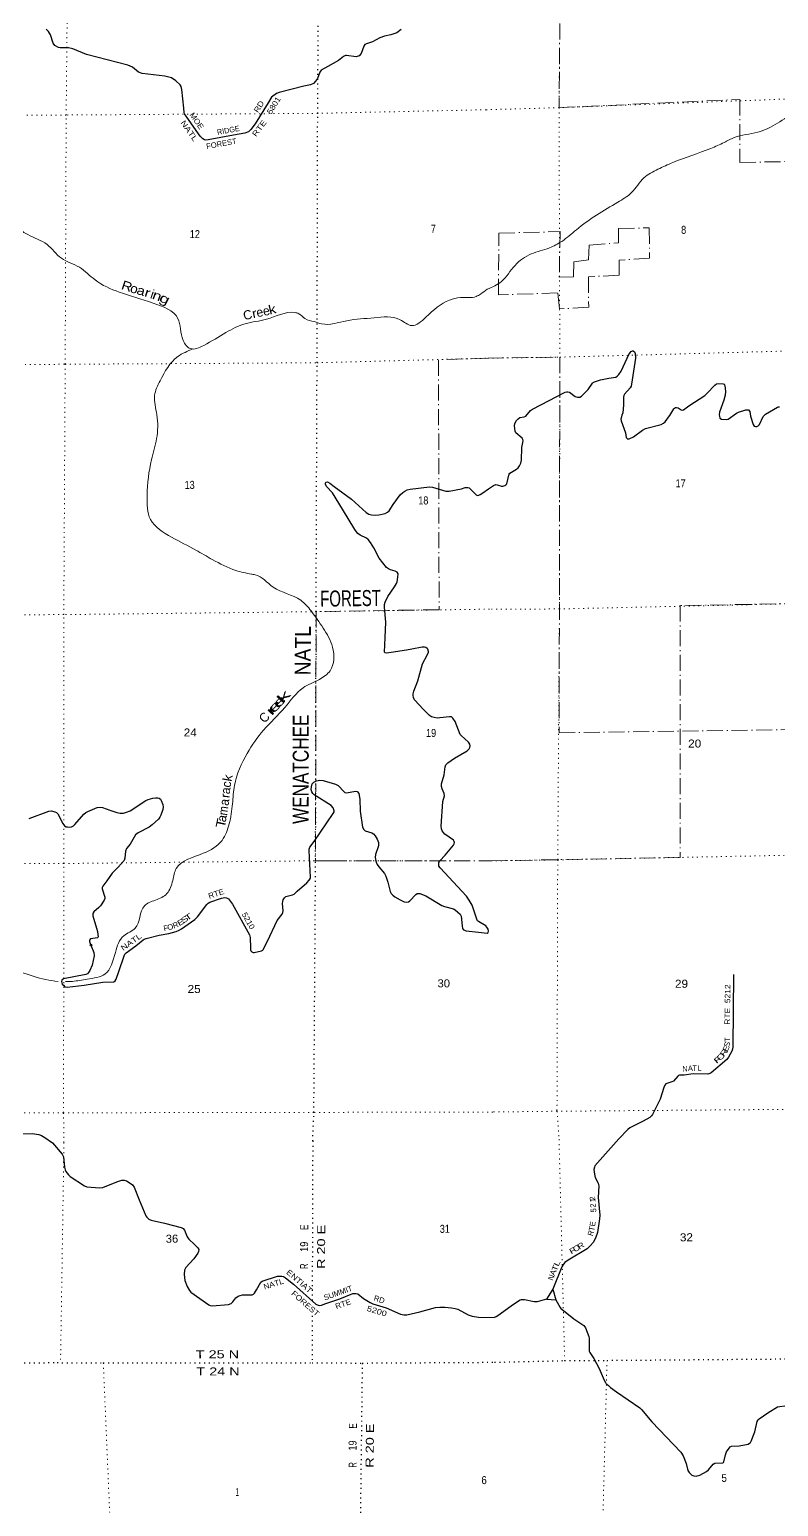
# Model space of a CAD drawing. Header units: feet. Extents: x -3 to 248627, y 0 to 184934.
# Drawn here: x 144936 to 161321, y 38384 to 70674 of the extents above; entities that cross this region are included whole.
import ezdxf
from ezdxf.enums import TextEntityAlignment as Align

# ---------------------------------------------------------------- set-up
doc = ezdxf.new("R2010")
doc.units = ezdxf.units.FT
doc.header["$LTSCALE"] = 70
doc.header["$PDMODE"] = 32
doc.header["$PDSIZE"] = 35
doc.linetypes.add('DOT_DASHED', pattern=[7.7, 5, -1.2, 0.3, -1.2])
doc.linetypes.add('DOTTED', pattern=[1.5, 0.3, -1.2])
for name, color, linetype, lineweight in [('29', 7, 'Continuous', 25), ('30', 7, 'Continuous', 35), ('39', 7, 'Continuous', 13), ('44', 7, 'DOT_DASHED', 13), ('6', 7, 'DOTTED', 25), ('7', 7, 'DOTTED', 13)]:
    doc.layers.add(name, color=color, linetype=linetype, lineweight=lineweight)
doc.layers.add('41', color=7, linetype='Continuous')

msp = doc.modelspace()

# ---------------------------------------------------------------- linework, layer by layer
at = {"layer": '29'}
msp.add_line((156387.94, 43131.94), (156451.05, 42902.49), dxfattribs=at)
for points in [[(153068.5, 70674.42), (152968.23, 70605.33), (152838.32, 70560.33), (152704.66, 70531.48), (152600.29, 70492.48), (152438.14, 70404.38), (152309.31, 70362.69), (152272.41, 70346.86), (152248, 70312.31), (152189.56, 70151.63), (152145.9, 70098.95), (152083.42, 70077.48), (151871.79, 70109.5), (151845.44, 70109.5), (151807.64, 70086.1), (151697.45, 69995.87), (151465.22, 69863.7), (151318.31, 69787.74), (151284.98, 69739.45), (151234.6, 69602.87), (151191.8, 69542.46), (151148.34, 69492.5), (151086.37, 69463.34), (150938.32, 69438.67), (150395.83, 69294.55), (150342.26, 69272.71), (150310.22, 69255.05), (150257.92, 69219.96), (150232.42, 69194.33), (150159.78, 69072.45), (149874.62, 68614.76), (149779.08, 68487.51), (149743.93, 68449.79), (149726.37, 68434.76), (149650.17, 68410.2), (149402.2, 68362.47), (148842.29, 68259.12), (148792.39, 68254.61), (148761.72, 68260.7), (148724.82, 68281.8), (148666.67, 68345.91), (148330.35, 68829.02), (148318.93, 68862.02), (148314.73, 68951.67), (148267.99, 69363.82), (148250.4, 69431.69), (148229.32, 69463.34), (148134.64, 69551.03), (148039.55, 69621.58), (147895.11, 69652.03), (147401.72, 69711.26), (147321.78, 69741.66), (147188.2, 69848.47), (147085.44, 69898.51), (146179.74, 70125.95), (145883.58, 70249.28), (145786.47, 70277.52), (145604.21, 70275.66), (145572.58, 70280.93), (145492.83, 70328.38), (145451.34, 70375.88), (145393.57, 70555.72), (145351.18, 70629.07), (145303.74, 70681.81)], [(157607.69, 63052.18), (157760.89, 63070.56), (157792.81, 63092.85), (157829.43, 63128.59), (157880.54, 63203.84), (158055.2, 63582.42), (158100.93, 63637.66), (158124.66, 63648.21), (158143.17, 63647.22), (158172.1, 63627.11), (158187.92, 63590.18), (158192.14, 63488.89), (158106.21, 62920.21), (158095.66, 62879.32), (158075.05, 62841.6), (157955.96, 62699.96), (157940.14, 62676.22), (157929.58, 62639.9), (157928.5, 62459.17), (157913.78, 62292.45), (157897.49, 62244.13), (157876.88, 62179.03), (157874.24, 62155.29), (157882.09, 62117.53), (157973.72, 61859.07), (157990.23, 61756.99), (158008.68, 61730.62), (158012.51, 61728.79), (158027.13, 61722.7), (158050.86, 61722.7), (158146.76, 61767.78), (158348.68, 61917.62), (158414.62, 61949.55), (158754.66, 62041.86), (158803.46, 62067.02), (158839.01, 62097.26), (158933.26, 62226.54)], [(155718.62, 61610.81), (155733.81, 61680.47), (155730.91, 61708.61), (155712.73, 61738.5), (155575.62, 61858.25), (155557.2, 61891.49), (155544.02, 62007.55), (155552.52, 62058.9), (155586.2, 62126.24), (155623.1, 62165.81), (155660.22, 62190.09), (155760.17, 62205.38), (155792.5, 62223.04), (155894.23, 62342.14), (155939.43, 62375.52), (156656.41, 62744.79), (156690.68, 62755.35), (156712.89, 62754.84), (156751.31, 62747.43), (156869.96, 62649.39), (156925.28, 62634.01), (156972.36, 62637.98), (157009.63, 62660.39), (157156.12, 62807.79), (157251.74, 62944.92), (157265.33, 62959.77), (157296.95, 62974.27), (157425.99, 63012.27), (157607.69, 63052.18)], [(158933.26, 62226.54), (158943.05, 62238.57), (159031.44, 62379.49), (159048.6, 62397.85), (159068.34, 62411.14), (159086.79, 62413.78), (159126.85, 62400.35), (159195.3, 62356.6), (159218.59, 62353.11), (159242.32, 62358.39), (159357.38, 62447.96), (159709.43, 62671.02), (159764.25, 62722.4), (159925, 62899.26), (159967.22, 62928.14), (160009.4, 62938.69), (160113.48, 62930.55), (160130.65, 62917.59), (160146.47, 62891.21), (160158.48, 62764.17), (160151.74, 62680.2), (160125.35, 62571.2), (160030.35, 62311.58), (160025.21, 62247.62), (160027.85, 62218.6), (160041.03, 62179.04), (160073.29, 62155.22), (160183.71, 62145.87), (160222.91, 62157.93), (160401.73, 62287.78), (160449.61, 62308.28), (160607.77, 62358.4), (160647.3, 62361.04), (160666.26, 62357.69), (160694.75, 62324.11), (160709.11, 62219.4), (160766.22, 62039.04), (160792.29, 62001), (160818.65, 61993.08), (160848.74, 61993.37), (160879.27, 62011.55), (160903, 62040.56), (160987.35, 62214.65), (161008.44, 62235.75), (161040.01, 62261.62), (161298.39, 62415.12), (161319.48, 62425.67), (161344.2, 62426.15)], [(154975.22, 60634.37), (155087.99, 60708.47), (155137.92, 60725.04), (155169.71, 60721.66), (155260.52, 60689.66), (155290.96, 60690.01), (155333.14, 60703.2), (155356.86, 60719.02), (155376.63, 60744.59), (155419.81, 60933.61), (155430.67, 60956.41), (155446.48, 60972.24), (155589.74, 61061.17), (155623.09, 61093.58), (155652.09, 61138.42), (155681.08, 61193.81), (155699.1, 61258.63), (155709.7, 61539.81), (155718.62, 61610.81)], [(152713.13, 57382.82), (152730.11, 57714.44), (152699.12, 58046.16), (152704.42, 58106.68), (152714.96, 58156.79), (152771.75, 58275.15), (152920.29, 58491.93), (152965.36, 58562.96), (152978.54, 58597.24), (152996.87, 58702.82), (152999.62, 58771.32), (152977.2, 58811.4), (152939, 58834.62), (152830.93, 58858.35), (152786.13, 58882.09), (152747.67, 58914.39), (152588.39, 59117.74), (152469.15, 59345.12), (152396.03, 59461.02), (152345.95, 59521.68), (152309.88, 59552.48), (152166.18, 59617.1), (152116.64, 59658.83), (152087.65, 59691.8), (152053.39, 59741.91), (151786.14, 60184.72), (151563.37, 60544.98), (151433.88, 60685.95), (151412.9, 60732.28), (151410.27, 60761.29), (151424.17, 60780.45), (151452.44, 60785.03), (151505.15, 60756.02), (151603.76, 60685.6), (151978.67, 60409.45), (152297.58, 60117.33), (152359.13, 60078.19), (152419.32, 60060.79), (152504.1, 60057.09), (152579.21, 60062.47), (152714.96, 60096.65), (152770.31, 60120.39), (152801.32, 60150.45), (152889.66, 60286.95), (153044.2, 60503.71), (153099.77, 60554.25), (153144.58, 60581.94), (153197.3, 60609.64), (153262.41, 60625.87), (153687.54, 60672.94), (153752.19, 60669.07), (154041.73, 60582.04), (154069.73, 60579.31), (154119.81, 60580.63), (154383.64, 60633.59), (154465.09, 60658.43), (154527.62, 60661.43), (154554.71, 60653.16), (154570.52, 60642.61), (154661.18, 60546.58), (154710.21, 60502.82), (154739.21, 60489.64), (154762.95, 60492.09), (154794.56, 60510.74), (154851.06, 60548.19), (154975.22, 60634.37)], [(153301.49, 57125.5), (153179.97, 57102.45), (152848.05, 57052.89), (152749.23, 57042.46), (152714.96, 57047.73), (152704.19, 57065.25), (152713.13, 57382.82)], [(152772.29, 52031.88), (152823.02, 51830.82), (152848.35, 51786.61), (152881.01, 51746.43), (152925.81, 51712.14), (153043.79, 51643.49), (153131.4, 51604), (153185.56, 51598.97), (153223.65, 51606.64), (153257.92, 51627.74), (153384.43, 51764.89), (153417.94, 51783.41), (153445.05, 51785.99), (153471.41, 51783.35), (153607.65, 51730.76), (153956.78, 51520.99), (154011.75, 51498.51), (154208.38, 51448.1), (154251.6, 51424.66), (154306.95, 51379.82), (154354.4, 51334.98), (154377.79, 51288.96), (154401.15, 51079.87), (154410.97, 51021.56), (154430.83, 50992.11), (154486.18, 50971.01), (154758.49, 50942.44), (154950.07, 50918.26), (154972.3, 50931.95), (154979.06, 50960.46), (154968.52, 51005.3), (154942.16, 51047.5), (154916.79, 51080.8), (154757.66, 51174.1), (154739.21, 51189.92), (154719.35, 51221.92), (154618.34, 51529.66), (154557.35, 51638.29), (154493.01, 51726.91), (153921.25, 52343.17), (153893.15, 52386.01), (153887.88, 52421.62), (153890.51, 52459.86), (153915.73, 52501.97), (154030.01, 52624.34), (154208.54, 52843.07), (154225.25, 52871.31), (154230.52, 52897.68), (154225.25, 52924.06), (154208.86, 52949.6), (154025.39, 53084.65), (153985.4, 53127.14), (153964.31, 53153.52), (153945.86, 53195.72), (153941.97, 53259.7), (153975.55, 53798.32), (154011.76, 53919.7), (154008.05, 53971.11), (153966.95, 54075.31), (153950.55, 54126), (153951.14, 54180.81), (154005.28, 54383.17), (154030.21, 54555.33), (154045.88, 54596.15), (154090.83, 54645), (154234.2, 54746.51), (154510.47, 54902.72), (154554.72, 54946.99), (154567.9, 54974.69), (154575.81, 55010.29), (154568.86, 55049.33), (154541.54, 55094.69), (154379.56, 55236.66), (154359.67, 55263.48), (154246.56, 55542.46), (154196.25, 55615.59), (154164.63, 55647.24), (154126.97, 55651.25), (153909.05, 55625.57), (153850.97, 55620.86), (153790.35, 55631.41), (153732.36, 55649.87), (153689.35, 55676.28), (153551.85, 55811.24), (153360.61, 56020.68), (153337, 56071.87), (153326.46, 56116.71), (153326.46, 56148.36), (153343.19, 56211.67), (153427.79, 56432.6), (153534.83, 56806.24), (153639.37, 57013.06), (153661.2, 57058.28), (153663.83, 57076.74), (153651.69, 57123.58), (153637.47, 57142.68), (153603.21, 57166.42), (153579.49, 57171.69), (153525.92, 57168.07), (153301.49, 57125.5)], [(150791.22, 51836.47), (151004.34, 52015.57), (151057.05, 52080.06), (151080.78, 52116.98), (151084.67, 52144.04), (151050.42, 52723.01), (151051.79, 52757.89), (151067.6, 52794.81), (151162.94, 52925.78), (151581.57, 53534.62), (151597.39, 53568.91), (151598.63, 53596.23), (151576.3, 53658.58), (151533.02, 53710.94), (151165.13, 53943.43), (151132.09, 53975.09), (151109.78, 54009.37), (151099.23, 54059.48), (151101.87, 54117.5), (151118.72, 54184.16), (151154.58, 54220.36), (151217.84, 54252.01), (151286.37, 54262.56), (151362.77, 54258.02), (151631.65, 54175.53), (151676.46, 54154.43), (151690.2, 54144.78), (151816.15, 54009.37), (151831.97, 53993.54), (151863.61, 53987.63), (152074.45, 54019.92), (152100.81, 54017.28), (152113.49, 54007.21), (152142.98, 53972.44), (152160.98, 53848.32), (152166.19, 53582.99), (152219.42, 53236.59), (152246.94, 53182.82), (152280.05, 53158.79), (152425.02, 53108.67), (152460.51, 53087.91), (152501.45, 53042.74), (152540.99, 52976.8), (152569.98, 52900.31), (152571.64, 52824.36), (152506.72, 52636.57), (152500.94, 52573.25), (152519.9, 52470.41), (152543.62, 52417.66), (152580.27, 52366.06), (152701.75, 52219.07), (152730.77, 52165.78), (152772.29, 52031.88)], [(144931.57, 53423.85), (145358.56, 53584.74), (145418.98, 53591), (145487.71, 53571.55), (145524.61, 53553.09), (145554.7, 53528.4), (145662, 53317.13), (145701.21, 53266.92), (145740.74, 53245.82), (145769.7, 53242.53), (145806.64, 53237.91), (145851.44, 53245.82), (145896.25, 53266.92), (145925.73, 53290.45), (146122.92, 53522.76), (146170.36, 53559.28), (146209.9, 53580.78), (146418.13, 53667.82), (146484.48, 53675.21), (146531.46, 53667.82), (146693.82, 53609.7)], [(146693.82, 53609.7), (146849.86, 53553.85), (146918.92, 53542.54), (146992.72, 53545.18), (147061.25, 53563.64), (147139.77, 53591.44), (147480.33, 53819.48), (147534.24, 53841.87), (147633.2, 53869.59), (147691.19, 53874.86), (147746.54, 53874.86), (147770.15, 53867.51), (147799.26, 53845.85), (147817.71, 53816.84), (147849.33, 53729.8), (147857.24, 53671.78), (147849.36, 53624.13), (147807.16, 53495.07), (147786.08, 53452.87), (147754.8, 53413.27), (147622.67, 53285.38), (147556.42, 53238.81), (147314.29, 53108.67), (147258.11, 53064.56), (147139.6, 52863.8), (147059.38, 52769.5), (147037.53, 52710.42), (147021.72, 52560.08), (147006.64, 52510.32), (146878.29, 52363.85), (146743.99, 52231.47), (146625.58, 52062.87), (146539.38, 51944.23), (146526.2, 51915.22), (146525.13, 51888.21), (146582.54, 51705.17), (146581.55, 51677.85), (146568.37, 51640.93), (146486.67, 51515.65), (146453.95, 51476.3), (146344.34, 51381.14), (146321.65, 51345.92), (146317.98, 51299.38), (146420.43, 50957.78), (146433.95, 50887.93), (146436.59, 50837.82), (146431.32, 50823.31), (146420, 50813.06), (146270.54, 50794.3), (146251.98, 50767.18), (146252.09, 50733.64), (146280.73, 50657.01)], [(147263.53, 50639.49), (147423.17, 50774.79), (147446.08, 50789.02), (147488.25, 50804.85), (147775.21, 50872.55), (147981.18, 50908.3), (148141.19, 50952.19), (148210.45, 50980.24), (148260.53, 51011.89), (148555.73, 51217.62), (148613.83, 51276.83), (148814.49, 51547.77), (148845.67, 51577.62), (148882.57, 51598.72), (149132.67, 51681.78), (149206.77, 51696.31), (149244.62, 51693.61), (149288.47, 51667.3), (149374.11, 51550.62), (149747.1, 50882.65), (149761.67, 50824.2), (149770.98, 50595.03), (149768.18, 50555.6), (149776.09, 50531.87), (149797.17, 50513.4), (149828.8, 50494.94), (149852.62, 50494.36), (150010.67, 50534.5), (150037.03, 50545.05), (150048.67, 50558.27), (150143.15, 50743), (150354.35, 51192.81), (150462.69, 51333.29), (150479.83, 51367.94), (150482.47, 51404.87), (150469.37, 51564.43), (150474.56, 51610.59), (150485.1, 51650.15), (150514.09, 51692.35), (150541.78, 51717.04), (150691.78, 51752.91), (150724.95, 51771.47), (150791.22, 51836.47)], [(146280.73, 50657.01), (146345.1, 50495.63), (146346.98, 50422.42), (146304.81, 50216.69), (146258, 50103.85), (146228.37, 50055.81), (146204.65, 50032.07), (146171.79, 50013.58), (145679.86, 49922.14), (145643.24, 49892.29), (145635.71, 49861.94), (145653.78, 49805.25), (145677.5, 49778.87), (145711.77, 49747.22), (145757.26, 49739.07), (146133.12, 49780.5), (146539.04, 49850.01), (146778.89, 49857.55), (146810.87, 49879.1), (146829.32, 49916.02), (146889.48, 50080.43), (147004.41, 50419.89), (147024.36, 50461.98), (147048.08, 50485.72), (147263.53, 50639.49)], [(160340.1, 50014.63), (160322.1, 48434.24), (160315.32, 48380.02), (160299.51, 48340.46), (160230.97, 48208.57), (160189.07, 48154.31), (159851.39, 47864.35), (159821.39, 47848.82), (159772.31, 47835.33), (159454.19, 47840.52), (159255.64, 47817.2), (159158.12, 47811.59), (159134.4, 47803.68), (159121.32, 47792.27), (159026.33, 47684.98), (158989.52, 47664.95), (158857.29, 47621.96), (158833.9, 47595.3), (158809.51, 47547.37), (158732.55, 47291.88), (158567.71, 46955.52), (158546.58, 46925.33), (158504.4, 46889.72), (158357.77, 46805.63), (158066.83, 46662.87), (158023.56, 46624.85), (157828.44, 46420.82)], [(144311.75, 46330.26), (144377.85, 46411.43), (144441.11, 46464.18), (144488.56, 46495.84), (144530.74, 46516.94), (144599.27, 46532.77), (144994.68, 46538.04), (145137.02, 46516.94), (145195.01, 46495.84), (145274.1, 46448.36), (145439.14, 46337.51)], [(145439.14, 46337.51), (145650.06, 46087.2), (145679.84, 46031.35), (145698.02, 45799.93), (145712.61, 45741.12), (145731.01, 45704.3), (145786.86, 45632.61), (145822.99, 45601.21), (146135.73, 45391.35), (146190.67, 45373.53), (146477.91, 45350.85), (146541.97, 45360.09), (146848.85, 45483.61), (146952.54, 45516.53), (147007.73, 45520.21), (147058.82, 45504.92), (147160.42, 45441.06), (147188.04, 45415.9), (147226.65, 45367.42), (147337.46, 45085.39), (147480.52, 44741.53), (147506.28, 44712.07), (147549.48, 44668.14), (147594.58, 44645.8), (147888.67, 44576.29), (148255.02, 44485.65), (148300.55, 44458), (148328.61, 44423.06), (148385.35, 44278.62), (148424.27, 44231.61), (148544.86, 44113.04), (148615.6, 44040.16), (148637.67, 43999.66), (148635.72, 43957.79), (148619.28, 43922.34), (148532.76, 43799.27), (148356.21, 43611.24), (148324.82, 43552.64), (148319.42, 43452.92), (148336.94, 43321.25), (148385.64, 43191.52), (148433.47, 43103.16), (148468.19, 43069.28), (148856.59, 42790.21), (148889.71, 42775.48), (148934.59, 42767.71), (149290.75, 42797.58), (149348.47, 42824.43), (149382.74, 42856.48), (149447.4, 42944.74), (149504.15, 42985.34), (149542.79, 42998.23), (149598.82, 43008.52), (149806.77, 43011.73), (149837.14, 43027.68), (149857.37, 43047.93), (149903.68, 43121.99), (149995.35, 43285.41), (150026.83, 43310.61), (150363.99, 43415.91), (150403.75, 43421.63), (150455.26, 43417.95), (150495.73, 43410.58), (150539.64, 43383.03), (150709.24, 43243.56), (151201.89, 42809.12), (151248.15, 42782.85), (151281.27, 42775.49), (151321.74, 42786.53), (151417.92, 42818.33), (151722.78, 42923.75), (152009.77, 43036.89), (152072.06, 43041.07), (152116.47, 43029.52), (152241.66, 42933.79), (152389.05, 42840.67), (152445.77, 42817.82), (152736.32, 42728.67), (153052.86, 42585.87), (153125.99, 42572.24), (153192.67, 42571.15), (153473.25, 42637.27), (153814.47, 42733.14), (153911.36, 42742.17), (154022.36, 42738.66), (154165.85, 42727.62), (154246.51, 42712.7), (154305.66, 42694.48), (154533.22, 42572.77), (154618.4, 42543.53), (154755.31, 42525.63), (155104.76, 42515.66)], [(157828.44, 46420.82), (157306.98, 45828.02), (157294.18, 45802.4), (157285.03, 45751.15), (157296.01, 45652.31), (157313.03, 45579.6), (157372.83, 45454.64), (157392.16, 45392.38), (157378.7, 45140.88), (157409.41, 44751.81), (157404.11, 44676.06), (157358.53, 44374.3), (157319.78, 44250.32), (157264.91, 44155.14), (157202.04, 44078.7), (157133.21, 44016.04), (156716.93, 43771.41), (156650.34, 43715.87), (156617.41, 43682.93), (156580.21, 43624.68), (156387.94, 43131.94)], [(156387.94, 43131.94), (156331.7, 43051.52), (156249.4, 42912.78), (156451.05, 42902.49)], [(156249.4, 42912.78), (156044.91, 42861.13), (156013.64, 42856.72), (155973.58, 42857.47), (155762.32, 42899.56), (155723, 42901.4), (155692.95, 42899.34), (155668.12, 42894.08), (155630.63, 42873.93), (155469.5, 42764.79), (155180.67, 42551.81), (155147.75, 42529.84), (155104.76, 42515.66)], [(156451.05, 42902.49), (156545.17, 42731.2), (156559.8, 42711.07), (156580.63, 42695.1), (156841.27, 42487.55), (157044.51, 42355.99), (157059.14, 42343.18), (157083.67, 42314.23), (157099.38, 42286.44), (157174.38, 42099.75), (157181.12, 42058.58), (157182.6, 41779.46), (157184.43, 41764.82), (157192.01, 41750.72), (157281.07, 41617.82), (157400.61, 41398.36), (157506.11, 41146.73), (157534.7, 41091.28), (157552.99, 41067.49), (157565.79, 41054.67), (157598.72, 41025.39), (157647.67, 40985.6), (157780.95, 40892.89)], [(157780.95, 40892.89), (158287.98, 40540.19), (158324.86, 40507.43), (158546.87, 40234.05), (159183.72, 39569.33), (159233.91, 39489.8), (159299.3, 39321.7), (159340, 39171.33), (159366.35, 39126.45), (159424.14, 39068.83), (159468.03, 39050.53), (159517.78, 39045.8), (159544.86, 39050.53), (159599.73, 39065.17), (159746.06, 39145.7), (159791.62, 39184.32), (159892.11, 39308.95), (159928.96, 39328.73), (160103.74, 39334.86), (160119.19, 39343.37), (160126.5, 39361.68), (160163.77, 39509.85), (160185.03, 39577.65), (160239.91, 39661.84), (160265.51, 39687.47), (160294.33, 39698.83), (160457.62, 39710.72), (160656.94, 39749.7), (160689.86, 39768), (160707.44, 39784.88), (160730.1, 39826.57), (160759.53, 39906.5)], [(160759.53, 39906.5), (160805.63, 40014.14), (160858.14, 40240.21), (160876.43, 40276.82), (160897.64, 40297.74), (161084.8, 40430.33), (161298.19, 40558.85), (161513.84, 40590.8)]]:
    msp.add_lwpolyline(points, dxfattribs=at)
msp.add_point((146280.73, 50657.01), dxfattribs=at)
at = {"layer": '39'}
for points in [[(156896.54, 92298.55), (157144.37, 91993.15), (157157.6, 91475.03), (157217.16, 90948.77), (157255.08, 90733), (157123.54, 90410.68), (157004.07, 90074.22), (157054.21, 89933.02), (157293.44, 89587.89), (157357.4, 89275.31), (157360.67, 88831.8), (157692.81, 88603.44), (157999.14, 88612.99), (158041.17, 88599.32), (158127.39, 88502), (158127.4, 88187.41), (158127.06, 87985.82), (158146.41, 87516.08), (158029.13, 87286.46), (157875.58, 87056.91), (157878.81, 86587.19), (157946.12, 86007.05), (157917.42, 85591.25), (158005.76, 85393.54), (158442.67, 85154.92), (159146.1, 85210.16), (159315.62, 85348.97), (159677.24, 85403.21), (160160.07, 85379.78), (160360.41, 85219.63), (160511.9, 84883.27), (160370.31, 84575.07), (160152.14, 84269.02), (160202.2, 84081.45), (160570.51, 83792.55), (160701.27, 83657.26), (160789.55, 83425.27), (161032.19, 82717.27), (161334.14, 82513.14), (161809.72, 82500.24), (162206.97, 82638.66), (162580.14, 82651.71), (162681.84, 82580.93), (162734.9, 82399.56), (162741.98, 82018.86), (162957.35, 81861.25), (163052.17, 81697.31), (163087.54, 81476.13), (163097.12, 81098.99), (162858.55, 80649.84), (162876.23, 80377.66), (163254.88, 80250.01), (163563.27, 80277.71), (163621.59, 80207.05), (163683.81, 80055.75), (163876.46, 79577.64), (164025.51, 79526.99), (164382.17, 79502.19), (164787, 79358.37), (165163.21, 78978.73), (165440.58, 78542.82), (165693.84, 78151.3), (165921.27, 77981.57), (166191.09, 77844.03), (166318.77, 77476.06), (166203.8, 77215.06), (166078.69, 76926.97), (165882.72, 76643.06), (165849.39, 76004.06), (165983.71, 75592.59), (166267.59, 75426.8), (166817.28, 75145.64), (167185.82, 74993.82), (167687.48, 74906.28), (168394.32, 74598.65), (168702.14, 74295.74), (168734.01, 74075.94), (168686.42, 73861.07), (168499.29, 73519.95), (168152.07, 73171.79), (168087.05, 72861.44), (168243.78, 72591.04), (168612.16, 72340.44), (168710.78, 72269.71), (168690.29, 72068.15), (168844.78, 71668.74), (169144.67, 71440.42), (169186.62, 71218.6), (169222.64, 71069.36), (169229.88, 70589.56), (169394.68, 70321.16)], [(157052.91, 92302.77), (157247.46, 92080.74), (157327.38, 91771.09), (157300.26, 91228.85), (157367.95, 90807.84), (157288.36, 90449.52), (157137.21, 90156.65), (157122.93, 90051.85), (157173.13, 89942.9), (157472.61, 89476.71), (157468.05, 89164.25), (157451.48, 88900.19), (157695.07, 88748.58), (158003.58, 88714.34), (158195.93, 88526.33), (158248.32, 88191.24), (158229.69, 87900.98), (158249.08, 87451.39), (158131.78, 87211.7), (157984.29, 86992.21), (157957.65, 86728.17), (158029.46, 86296.64), (158052.24, 86007.05), (158098.64, 85500.23), (158207.28, 85391.18), (158769.38, 85293.46), (159152.47, 85403.68), (159781.16, 85513.8), (160160.24, 85476.55), (160348.25, 85344.6), (160619.08, 84885.64), (160349.83, 84385.61), (160264.84, 84176.1), (160526.45, 83957.93), (160818.06, 83635.97), (160916.37, 83342.41), (161102.91, 82826.01), (161360.55, 82638.09), (161795.88, 82653.47), (162374.5, 82795.62), (162699.53, 82704.79), (162858.71, 82541.12), (162828.93, 82194.09), (162883.13, 82067), (163078.7, 81838.86), (163162.71, 81493.82), (163206.93, 81246.1), (163108.79, 80848.99), (162957.08, 80520.65), (162985.13, 80425.86), (163267.21, 80387.07), (163563.46, 80392.61), (163670.11, 80297.68), (163824.62, 79904.31), (163961.23, 79654.1), (164178.8, 79607.37), (164662.37, 79548.08), (165028.78, 79329.73), (165404.82, 78847.28), (165543.48, 78617.23), (165684.08, 78340.81), (165996.05, 78106.43), (166378.51, 77845.72), (166455.85, 77502.6), (166376.25, 77259.3), (166161.32, 76930.86), (166017.4, 76443.25), (166037.07, 76154.94), (166119.12, 75816.12), (166181.2, 75586.2), (166271.76, 75513.47), (166948.33, 75181.71), (167429.79, 75065.98), (167901.15, 74936.15), (168658.28, 74578.04), (168806.93, 74295.56), (168774.85, 73883.19), (168708.53, 73648.73), (168464.69, 73320.43), (168190.21, 73083.02), (168161.73, 72929.86), (168226, 72800.73), (168590.24, 72491.67), (168795.66, 72404.63), (168813.6, 72289.7), (168827.3, 72051.79), (168915.78, 71940.76), (169217.51, 71607.62), (169327.82, 71294.96), (169323.27, 70992.58), (169304.59, 70674.1)], [(169222.37, 70602.92), (168957.45, 70370.28), (168489.63, 70211.82), (168211.14, 69988.53), (167965.07, 69868), (167598.1, 69753.71), (167245.15, 69593.04), (167031.34, 69482.53), (166807.47, 69380.1), (166331.95, 69431.31), (165832.21, 69462.4), (165417.02, 69436.9), (164806.12, 69282.72), (164610.48, 69190.32), (163981.53, 69078.5), (163592.34, 68938.05), (163052.19, 68910.75), (162369.25, 69053.03), (161998.43, 69045.6), (161707.97, 68894.9), (160868.82, 68430.65), (160352.71, 68310.58), (160132.86, 68204.11), (159842.44, 68075.59), (159011.62, 67766.55), (158682.87, 67619.95), (158378.25, 67432.99), (158105.63, 67108.89), (157805, 66899.74), (156901.13, 66298.52), (156580.26, 66043.05), (156309.97, 65900.38), (155912.74, 65768.01), (155557.62, 65518.64), (155258.76, 65164.34), (154949.57, 64995.17)], [(143377.23, 67127.53), (143797.86, 66829.57), (144264.65, 66509.05), (144678.2, 66322.12), (144896.74, 66191.23), (145320.09, 65973.96), (145633.9, 65674.84), (146027.18, 65475.97), (146369.41, 65200.83), (146899.14, 64932.26), (147640.76, 64694.27), (148181.99, 64359.03), (148296.66, 63875.89), (148454.33, 63699.08), (148747.17, 63767.35), (149231.34, 64047.94), (149652.25, 64240.27), (150122.75, 64341.41), (150736.74, 64487.8), (150831.23, 64460.81), (150961.3, 64354.84), (151164.29, 64288.65), (151327.1, 64238.92), (151877.95, 64309.14), (152477.09, 64370.91), (153043.08, 64330.04), (153295.89, 64200.89), (153605.87, 64384.03), (154121.08, 64757.18), (154365.45, 64813.73), (154708.31, 64839.22), (154801.48, 64890.93), (154949.57, 64995.17)], [(148510.24, 63689.81), (148180.72, 63525.75), (147791.09, 62994.2), (147673.39, 62674.34), (147722.09, 62252.26), (147717.49, 61729.73), (147604.62, 61270.61), (147509.03, 60484.5), (147583.06, 59963.35), (148043.2, 59574.28), (148574.83, 59293.59), (148933.79, 59086.92), (149451.69, 58848.71), (149789.59, 58769.33), (149872.1, 58754.54), (150264.76, 58485.05), (150868.88, 58195.71), (151094.61, 57965.9), (151359.35, 57588.49), (151567.29, 57169.16), (151512.41, 56657.12), (151278.96, 56467.32), (150920.59, 56282.56), (150521.79, 55853.99), (150055.87, 55355.34), (149700.73, 54849.75), (149420.47, 54149.86), (149376.62, 53746.68), (149304.23, 53307.42), (149147.89, 52947.52), (148738.29, 52666.32), (148146.84, 52332.11), (148067.95, 52070.45), (147942.48, 51782.94), (147689.28, 51639.7), (147448.32, 51512.51), (147248.56, 51027.86), (146999.2, 50862.4), (146814.61, 50498.69), (146586.71, 50022.34), (146199.7, 49914.08), (145875.87, 49864.62), (145721.89, 49858.78)], [(145560.53, 49864.75), (145289.69, 49901.62), (144746.9, 50059.32), (144221.54, 50136.18), (143547.25, 50238.45), (142918.42, 50467.46), (142254.11, 51017.57), (141872.7, 51650.14), (141588.59, 52346.5), (141594.15, 52749.98), (141696.62, 53172.86), (141534.52, 53533.31), (141260.81, 53807.89), (141065.66, 53847.79), (140928.72, 54088.99), (140463.99, 54415.55), (139923.84, 54873.87), (139673.98, 55109.92), (139158.13, 55352.15), (138998.38, 55397.24)], [(137775.61, 46289.39), (137801.72, 46220.43), (138025.96, 45745.5), (138277.6, 45392.45), (138622.6, 45237.38), (138874.9, 45107.95), (139011.83, 44756.22), (139154.91, 44386.4), (139236.5, 44203.57), (139386.32, 44051.36), (139586.36, 43911.54), (139699.78, 43789.34), (139833.31, 43667.25), (139977.71, 43412.27), (140053.47, 43195.15), (140211.59, 43000.69), (140315.77, 42741.43), (140405.99, 42461.95), (140612.51, 42249.65), (140900.5, 41874.66), (140988.97, 41550.84), (141004.47, 41317.25), (140967.22, 41153.85), (141010.19, 41035.25), (141184.38, 40844.91), (141352.38, 40680.72), (141489.36, 40320.94), (141649.43, 40136.56), (141783.66, 39899.65), (142035.51, 39844.75), (142222.4, 39884.15), (142421.97, 39822.89), (142579.78, 39678.79), (142758.25, 39446.18), (143155.65, 38948.15), (143222.82, 38818.41), (143328.42, 38657.88), (143421.92, 38501.3), (143553.6, 38353.02), (143698.01, 38096.02), (143811.98, 37883.16), (143893.19, 37762.77), (143994.61, 37628.41), (144164.91, 37415.89), (144270.75, 37215.07), (144406.03, 37137.31), (144543.44, 37039.42), (144892.26, 36920.64), (145117.38, 36960.26), (145671.84, 37106.62), (145875.27, 37071.58), (146247.48, 36743.43), (146606.36, 36624.7), (146870.18, 36586), (147033.52, 36526.54), (147187.03, 36428.75), (147431.2, 36311.35), (147760.66, 36065.54), (147921.93, 36016.14), (148067.09, 35968.66), (148266.88, 35871.15), (148744.76, 35702.77), (148966.71, 35601.36), (149116.17, 35507.58), (149247.68, 35387.49), (149455.61, 35275.92), (149642.98, 35234.74), (149902.56, 35232.27), (150108.03, 35193.21), (150329.2, 35220.72), (150667.62, 35156.27), (150924.98, 35188.03), (151138.26, 35189.31), (151404.36, 35106.3), (151621.65, 35109.62), (151870.51, 35215.86), (152255.79, 35389.41), (152449.99, 35549.72), (152642.26, 35697.94), (152983.99, 35752.37), (153260.23, 35657.32), (153479.11, 35396.74), (153640.29, 35029.05), (153802.11, 34554.59), (153849.44, 34379.6), (153922.68, 34247.08), (154030.46, 34058.36), (154342.78, 33651.28), (154516.61, 33521.38), (154574.56, 33253.79), (154748.58, 33091.65), (154990.58, 33002.45), (155055.02, 32992.76), (155111.69, 32938.71), (155171.05, 32869.16)]]:
    msp.add_spline(points, degree=3, dxfattribs=at)
at = {"layer": '44'}
for points in [[(154829.06, 82602.15), (157456.94, 82704.08), (157172.54, 80004.9), (159794.9, 80093.61), (159422.53, 76064.19), (160783.93, 76125.86), (160897.99, 77470.31), (162225.28, 77509.68), (162067.49, 74839.2), (156571.65, 74580.23), (156520.47, 68966.25), (160473.96, 69146.73), (160476.66, 67770.5), (161791.94, 67791.7), (161792.85, 58125.76), (159168.33, 58079.37), (159173.11, 52572.4), (155036.1, 52498.29)], [(154960.52, 63488.29), (153883.3, 63455.82), (153896.16, 57990.66), (151206.07, 57947.28), (151192.52, 52500.48), (151528.23, 52501.61), (155036.1, 52498.29)], [(154960.52, 63488.29), (156537.13, 63511.72), (156523.01, 55300.55), (161806.31, 55369.3), (161843.85, 52627.03), (177965.38, 52800.07), (177981.62, 52757.81), (178034.76, 46571.29)]]:
    msp.add_lwpolyline(points, dxfattribs=at)
msp.add_lwpolyline([(155195, 64870.69), (155206.47, 66222.8), (156541.82, 66256.16), (156525.12, 65258.67), (156834.83, 65265.91), (156841.74, 65596.4), (157167.41, 65639.97), (157180.39, 65962.42), (157821.82, 66007.21), (157824.75, 66325.59), (158490.43, 66338.24), (158502.76, 65673.33), (157837.17, 65634.5), (157838.3, 65306.06), (157164.67, 65265.17), (157168.94, 64606.28), (156531.51, 64565.54), (156490.09, 64915.99)], close=True, dxfattribs=at)
at = {"layer": '6'}
for p, q in [((151131.74, 46374.93), (151120.37, 42847.35)), ((151119.42, 42552.77), (151116.11, 41524.94))]:
    msp.add_line(p, q, dxfattribs=at)
for points in [[(151131.74, 46374.93), (151157.46, 46999.48), (151194.77, 52491.46), (151206.07, 57947.28), (151226.91, 63388.27), (151240.58, 68841.87), (151275.56, 74330.66), (151920.85, 79784.28), (152549.6, 85234.82), (153171.86, 90679.48), (153397.76, 92276.79)], [(155111.49, 41537.45), (156643.26, 41572.76), (157570.37, 41578.18), (162101.2, 41615.63), (162984.15, 41616.29), (167456.03, 41691.02), (168270.25, 41712.67), (172787.8, 41822.39), (173587.98, 41841.8), (178135.7, 41952.01), (178881.61, 41968.51), (183467.3, 42093.45), (184161.37, 42082.9), (186130.51, 42090.74)], [(124087.87, 41648.76), (124946.2, 41579.56), (129394.95, 41561.14), (130515.85, 41560.57), (134838.03, 41534.11), (135954.79, 41528.72), (140327.17, 41520.69), (141357.39, 41516.79), (145540.66, 41528.54), (146550.64, 41521.74), (151116.11, 41524.94), (152214.76, 41519.44), (155111.49, 41537.45)], [(152214.76, 41519.44), (152152.86, 36440.39), (152173.01, 31101.95), (152161.52, 25672.68), (152121.91, 20235.17), (152098.32, 14809.85), (152090.71, 9402.76), (152207.96, 3980.3), (152235.8, 512.89)]]:
    msp.add_lwpolyline(points, dxfattribs=at)
at = {"layer": '7'}
for p, q in [((145689.69, 46339.12), (145614.98, 41526.2)), ((156520.4, 46411.7), (156643.26, 41572.76))]:
    msp.add_line(p, q, dxfattribs=at)
for points in [[(145689.69, 46339.12), (145681.32, 46991.04), (145686.89, 52440.66), (145686.34, 57882.26), (145716.31, 63355.9), (145738, 68805.39), (145792.48, 74279.38), (146397.13, 79749.12), (147025.25, 85244.93), (147631.62, 90715.95), (147860.16, 92239.73)], [(157862.7, 86709.88), (157709.22, 85387.01), (157172.54, 80004.9), (156571.65, 74580.23), (156520.47, 68966.25), (156537.13, 63511.72), (156529.55, 58004.76), (156491.41, 52519.89), (156475.35, 47024.95), (156520.4, 46411.7)], [(169976.56, 69092.46), (167046.81, 69097.46), (161766.87, 69164.94), (156520.47, 68966.25), (154923.16, 68920.76)], [(154923.16, 68920.76), (151240.58, 68841.87), (145738, 68805.39), (140235.45, 68772.96), (134783.21, 68732.04), (129341.23, 68711.23), (123939.1, 68688.89)], [(154960.52, 63488.29), (156537.13, 63511.72), (161789.44, 63652.67), (167170.3, 63591.03), (172462.58, 63588.76), (173346.55, 63602.01)], [(123968.62, 63324.56), (129333.88, 63287.85), (134765.75, 63304.71), (140217.66, 63309.31), (145716.31, 63355.9), (151226.91, 63388.27), (154960.52, 63488.29)], [(185997.77, 58173.98), (183293.54, 58153.47), (177862.48, 58227.25), (175137.89, 58272.22), (172458.31, 58172.96), (167102.56, 58118.04), (161792.85, 58125.76), (156530.66, 58005.86), (154998.25, 58002.61)], [(154998.25, 58002.61), (151206.07, 57947.28), (145686.34, 57882.26), (140210.19, 57871.81), (134752.05, 57847.08), (129318.52, 57870.59), (123998.51, 57890.54)], [(155036.1, 52498.29), (156493.62, 52522.1), (161843.85, 52627.03), (167175.95, 52684.31), (172584.57, 52742.32), (177982.14, 52798.18), (183361.06, 52827.27), (186041.84, 52833.92)], [(135184.32, 52399.62), (140208.67, 52424.17), (145682.86, 52440.69), (151193.72, 52501.31), (155036.1, 52498.29)], [(186086.3, 47446.88), (183396.24, 47444.68), (178026.9, 47357.41), (172618.16, 47247.37), (167210.94, 47125.56), (161840.11, 47068.2), (156475.35, 47024.95), (155073.86, 47008.22)], [(155073.86, 47008.22), (151157.46, 46999.48), (145681.32, 46991.04), (140188.94, 46968.61), (134751.23, 46976), (130725.33, 46996.41)], [(146550.64, 41521.74), (146783.68, 36043.33), (146816.22, 30523.89), (146857.07, 25090.9), (146660.4, 19672.6), (146772.34, 14461.64), (146848.21, 9226.28), (146957.75, 3745.35), (147000.04, 478.21)], [(157570.37, 41578.18), (157433.03, 36308.88), (156934.06, 31257.01), (157099.12, 25463.24), (157839.65, 19654.92), (157443.79, 14812.16), (157417.62, 9991.69), (157493.66, 4899.85)]]:
    msp.add_lwpolyline(points, dxfattribs=at)

# ---------------------------------------------------------------- texts
at = {"layer": '30'}
for s, rotation, width, p in [('RD', 58.075, 1.15, (150005.06, 68956.51)), ('5801', 58.075, 1.15, (150330.49, 68984.29)), ('MOE', 304.844, 1.1, (148545.07, 68642.84)), ('NATL', 304.844, 1.25, (148380.2, 68424.86)), ('RIDGE', 10.458, 0.95, (149295.64, 68413.98)), ('RTE', 53.101, 1.25, (150011.18, 68480.21)), ('RTE', 18.372, 1.1, (149037.63, 51723.98)), ('T', 34.873, 1.7, (148445.38, 51224.77)), ('5210', 299.179, 1.1, (149672.06, 51159.26)), ('O', 15.339, 0.9, (148031.57, 50996.16)), ('R', 22.048, 1.05, (148152.72, 51040.8)), ('E', 32.292, 1.4, (148276.38, 51107.49)), ('S', 34.873, 1.5, (148362.79, 51168.57)), ('NATL', 35.516, 1.25, (147194.47, 50676.2)), ('RTE  5212', 89.347, 1.15, (160264.24, 49356.65)), ('E', 64.54, 1.25, (160227.27, 48373.09)), ('T', 89.347, 0.85, (160263.27, 48588.27)), ('F', 40.652, 1.8, (160031.03, 48110.87)), ('O', 40.652, 1.45, (160098.66, 48174.24)), ('R', 52.324, 1.45, (160175.05, 48270.7)), ('N', 3.699, 0.7, (159279.68, 47893.5)), ('A', 3.699, 0.8, (159396.88, 47905.02)), ('T', 359.065, 0.85, (159485.78, 47906.78)), ('L', 359.065, 0.8, (159596.1, 47907.56)), ('2', 94.513, 0.85, (157310.58, 45124.09)), ('2', 94.513, 0.85, (157320.51, 44967.84)), ('5', 94.513, 0.85, (157332.72, 44863.13)), ('E', 81.411, 0.85, (157314.11, 44553.71)), ('R', 73.037, 0.95, (157272.66, 44342.27)), ('T', 77.643, 1.1, (157295.98, 44444.56)), ('F', 30.441, 1.45, (156847.61, 43928.42)), ('O', 30.441, 1.2, (156930.79, 43976.74)), ('R', 30.441, 1.25, (157027.38, 44033.82)), ('T', 68.684, 1.3, (156488.37, 43573.65)), ('L', 64.437, 1.4, (156530.31, 43676.65)), ('N', 68.684, 1.05, (156403.15, 43369.89)), ('A', 68.684, 1.2, (156445.43, 43478.21))]:
    msp.add_text(s, height=120, rotation=rotation, dxfattribs=dict(at, width=width)).set_placement(p, align=Align.CENTER)
for s, rotation, p in [('FOREST', 10.458, (149144.62, 68120.49)), ('F', 11.847, (147931.21, 50970.97)), ('S', 74.216, (160256.3, 48474.97)), ('1', 94.513, (157315.13, 45084.29))]:
    msp.add_text(s, height=120, rotation=rotation, dxfattribs=at).set_placement(p, align=Align.CENTER)
for s, rotation, width, p in [('NATL', 17.344, 1.1, (150077.99, 43125.46)), ('ENTIAT', 319.068, 1.2, (150542.47, 43486.61)), ('FOREST', 318.593, 1.15, (150652.19, 43024.25)), ('RTE', 19.075, 1.1, (151649.23, 42697.47)), ('5200', 343.058, 1.25, (152304.72, 42663.3))]:
    msp.add_text(s, height=120, rotation=rotation, dxfattribs=dict(at, width=width)).set_placement(p)
for s, rotation, p in [('SUMMIT', 19.575, (151397.93, 42887.55)), ('RD', 342.058, (152456.27, 42891.22))]:
    msp.add_text(s, height=120, rotation=rotation, dxfattribs=at).set_placement(p)
at = {"layer": '41'}
for s, rotation, width, p in [('R', 341.934, 1.2, (147037.47, 64969.55)), ('o', 344.033, 1.1, (147199.04, 64913.85)), ('a', 344.033, 1.2, (147349.57, 64870.79)), ('r', 342.076, 1.3, (147489.61, 64828.41)), ('n', 340.04, 1.3, (147695.62, 64761.08)), ('g', 334.744, 1.45, (147851.88, 64697.6)), ('k', 13.597, 1.2, (150269.2, 64459.13)), ('r', 12.633, 1.15, (149876.68, 64372.56)), ('k', 47.09, 2.2, (150566.4, 56019.49)), ('r', 46.954, 2.2, (150292.9, 55726.31)), ('e', 46.933, 1.95, (150373.13, 55810.62)), ('e', 46.933, 1.95, (150472.48, 55916.3)), ('k', 79.79, 1.1, (149368.07, 54294.44)), ('m', 81.396, 0.9, (149272.28, 53581.42)), ('T', 77.769, 1.25, (149222.36, 53300.46)), ('a', 79.889, 1.05, (149241.29, 53410.19))]:
    msp.add_text(s, height=200, rotation=rotation, dxfattribs=dict(at, width=width)).set_placement(p, align=Align.CENTER)
for s, rotation, p in [('i', 340.706, (147590.99, 64794.76)), ('e', 13.597, (150137.57, 64427.29)), ('C', 12.633, (149729.18, 64339.49)), ('e', 11.629, (149991.63, 64397.09)), ('C', 46.954, (150143.68, 55566.56)), ('r', 84.179, (149314.34, 53911.92)), ('a', 83.408, (149325.27, 54022.92)), ('c', 83.408, (149343.96, 54160.77)), ('a', 81.396, (149298.07, 53767.7))]:
    msp.add_text(s, height=200, rotation=rotation, dxfattribs=at).set_placement(p, align=Align.CENTER)
at = {"layer": '44'}
for s, rotation, width, p in [('FOREST', 0.924, 0.7, (151297.38, 58053.49)), ('NATL', 89.865, 0.9, (151089.05, 56554.67)), ('WENATCHEE', 89.865, 0.8, (151040.45, 53304.46))]:
    msp.add_text(s, height=350, rotation=rotation, dxfattribs=dict(at, width=width)).set_placement(p)
at = {"layer": '6'}
for s, rotation, width, p in [('E', 89.815, 0.75, (151034.33, 44429.8)), ('R 20 E', 89.815, 1.35, (151401.63, 43575.73)), ('19', 89.815, 0.85, (151030.32, 43951.28)), ('R', 89.815, 0.7, (151029.12, 43576.91)), ('T 25 N', 0.04, 1.35, (148573.04, 41623.24)), ('T 24 N', 0.04, 1.35, (148585.68, 41248.26)), ('E', 89.302, 0.75, (152097.23, 40086.23)), ('R 20 E', 89.302, 1.35, (152461.03, 39230.16)), ('19', 89.302, 0.85, (152089.15, 39605.15)), ('R', 89.302, 0.7, (152091.81, 39233.27))]:
    msp.add_text(s, height=175, rotation=rotation, dxfattribs=dict(at, width=width)).set_placement(p)
at = {"layer": '7'}
for s, width, p in [('12', 0.85, (148442.48, 66114.37)), ('7', 0.85, (153715.93, 66233.26)), ('8', 0.85, (159191.49, 66207.13)), ('13', 0.85, (148328.61, 60631.26)), ('17', 0.85, (159069.26, 60666.02)), ('18', 0.85, (153440.38, 60290.78)), ('24', 1.1, (148309.21, 55218.45)), ('19', 0.85, (153610.66, 55207.5)), ('20', 1.1, (159344.82, 54976.65)), ('25', 1.1, (148393.93, 49609.86)), ('30', 1.05, (153861.69, 49733.74)), ('29', 1.1, (159056.64, 49725.14))]:
    msp.add_text(s, height=175, dxfattribs=dict(at, width=width)).set_placement(p)
for s, rotation, width, p in [('36', 0.344, 1.05, (147916.69, 44150.5)), ('31', 0.344, 0.85, (153912.17, 44365.71)), ('32', 0.957, 1.1, (159165.65, 44179.48)), ('5', 0.957, 0.9, (160075.59, 38919.57)), ('1', 0.344, 0.45, (149446.04, 38613.12)), ('6', 0.344, 0.9, (154822.35, 38871.84))]:
    msp.add_text(s, height=175, rotation=rotation, dxfattribs=dict(at, width=width)).set_placement(p)

doc.saveas('drawing.dxf')
